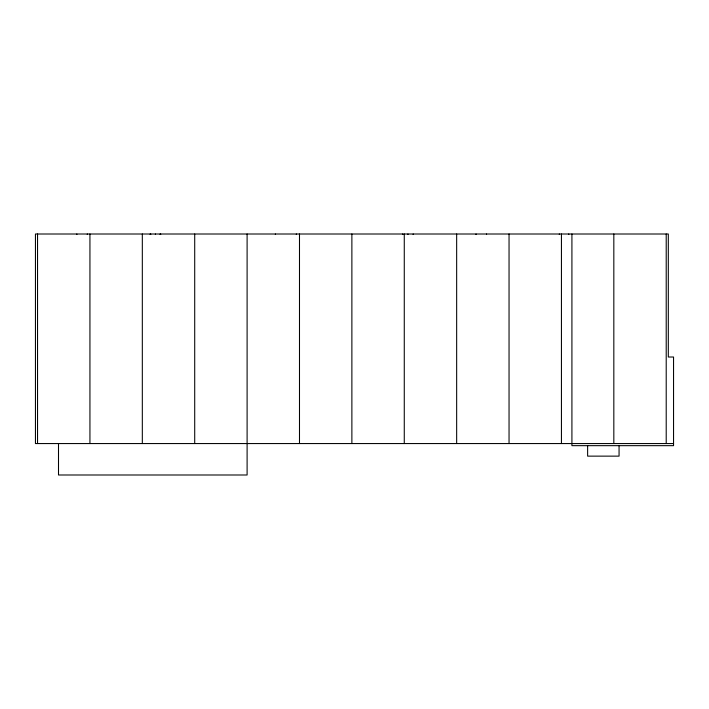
<?xml version="1.0" encoding="UTF-8"?>
<svg xmlns="http://www.w3.org/2000/svg" width="709" height="709" viewBox="0 0 709 709"><rect width="100%" height="100%" fill="white"/><g stroke="black" fill="none" stroke-linecap="round" stroke-linejoin="round"><path stroke-width="1.06" d="M673.55 443.559L35.45 443.559L35.45 234.005L668.312 234.005L668.312 357.017L673.55 357.017L673.55 445.66L571.915 445.66L571.915 234.005M666.212 234.005L666.212 443.559M619.063 445.66L619.063 456.135L587.628 456.135L587.628 445.66M613.826 234.005L613.826 443.559M568.769 234.005L568.769 234.528M561.439 234.005L561.439 443.559M559.339 234.005L559.339 234.528M509.044 234.005L509.044 443.559M486.525 234.005L486.525 234.528M476.04 234.005L476.04 234.528M456.658 234.005L456.658 443.559M413.179 234.005L413.179 234.528M407.941 234.005L407.941 234.528M404.272 234.005L404.272 443.559M402.694 234.005L402.694 234.528M351.877 234.005L351.877 443.559M299.49 234.005L299.49 443.559M296.344 234.005L296.344 234.528M275.393 234.005L275.393 234.528M247.104 234.005L247.104 474.995L58.501 474.995L58.501 443.559M194.709 234.005L194.709 443.559M160.659 234.005L160.659 234.528M160.137 234.005L160.137 234.528M155.422 234.005L155.422 234.528M150.707 234.005L150.707 234.528M150.184 234.005L150.184 234.528M142.323 234.005L142.323 443.559M89.937 234.005L89.937 443.559M87.313 234.005L87.313 234.528M76.838 234.005L76.838 234.528M37.542 234.005L37.542 443.559"/></g></svg>
